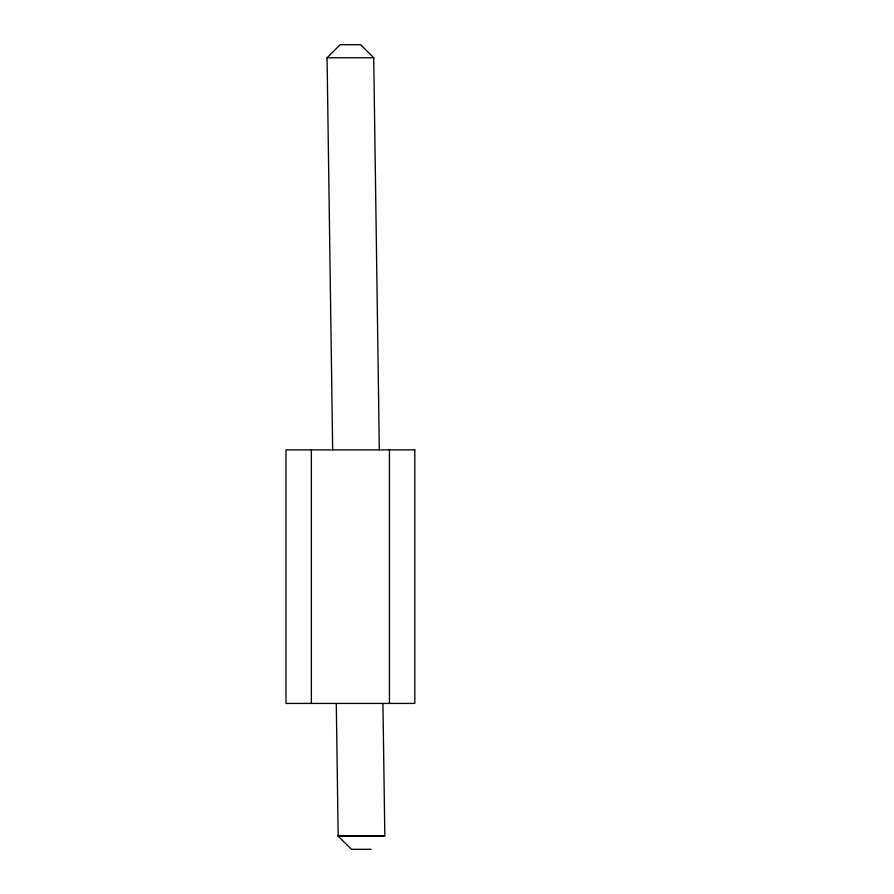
<?xml version="1.0" encoding="UTF-8"?>
<svg xmlns="http://www.w3.org/2000/svg" width="894" height="894" viewBox="0 0 894 894"><rect width="100%" height="100%" fill="white"/><g stroke="black" fill="none" stroke-linecap="round" stroke-linejoin="round"><path stroke-width="1.34" d="M332.669 449.805L327.07 57.764L340.145 44.7L360.662 44.7L373.726 57.764L379.324 449.805M327.07 57.764L373.726 57.764M337.988 835.778L384.643 835.778M336.289 703.723L338.178 836.259L384.833 836.259L382.945 703.723M371.122 849.3L351.51 849.3L338.178 836.259M389.449 449.883L389.449 703.422M311.358 449.883L311.358 703.422M414.805 449.883L286.002 449.883L286.002 703.422L414.805 703.422L414.805 449.883"/></g></svg>
